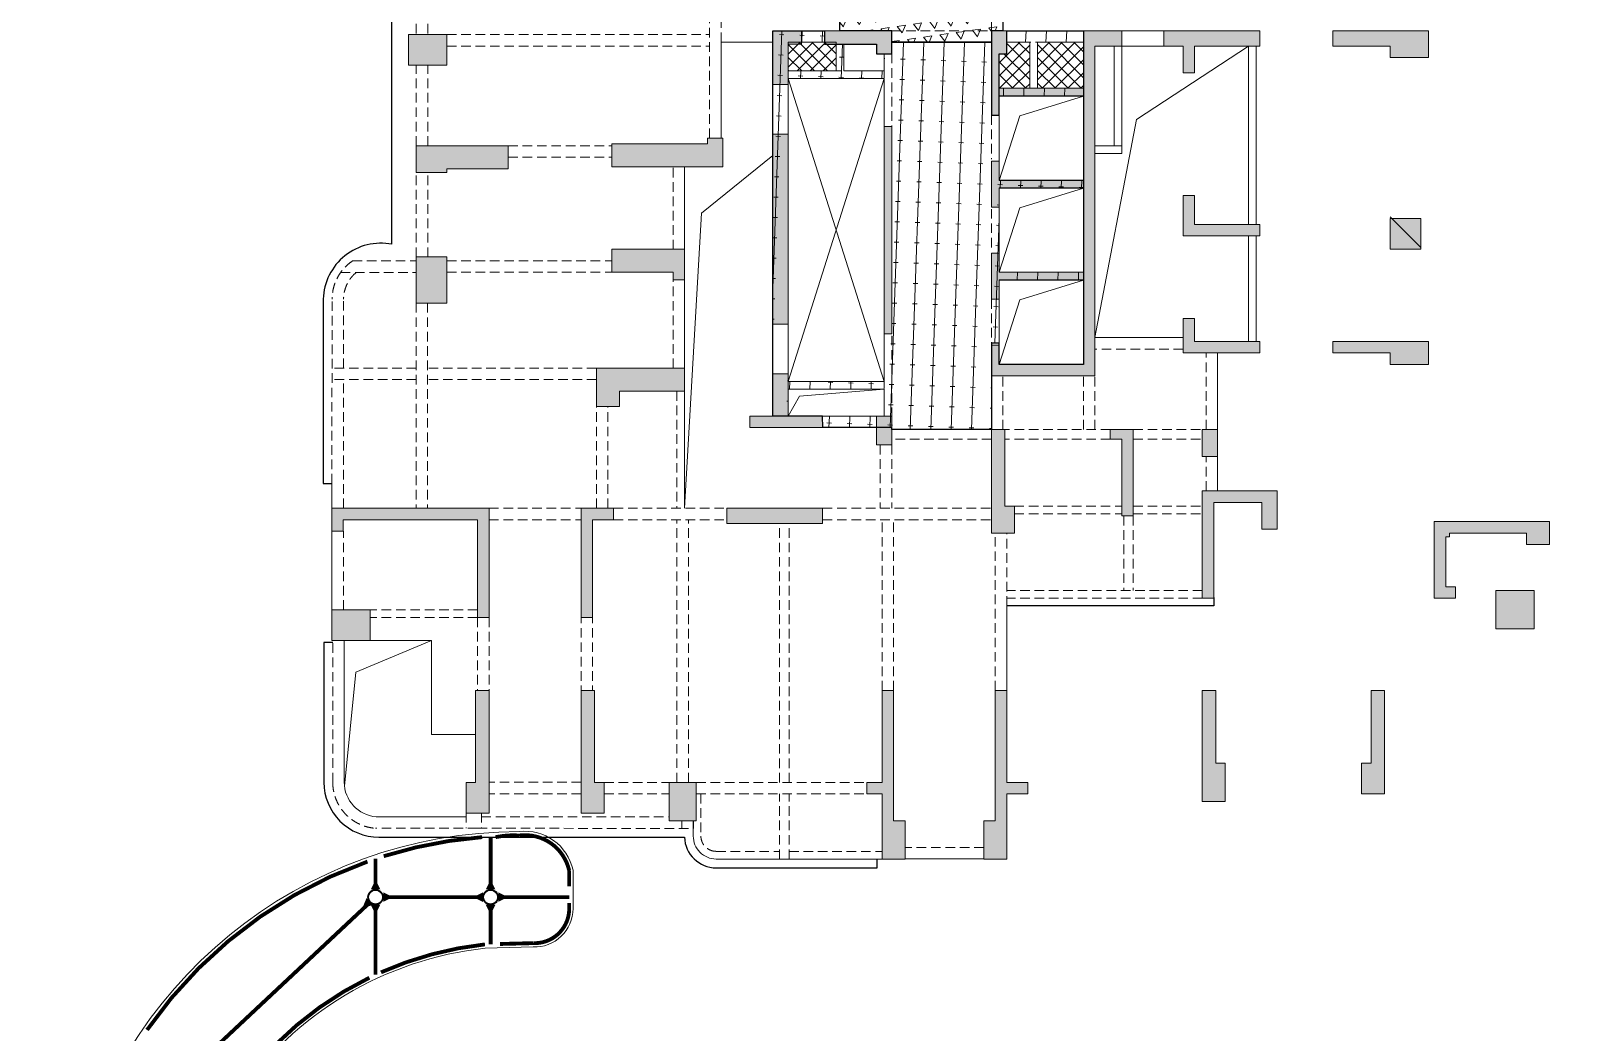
# Model space of a CAD drawing. Header units: millimetres. Extents: x 1089227 to 13101469, y 618865 to 10240562.
# Drawn here: x 7341610 to 7381652, y 4881294 to 4907411 of the extents above; entities that cross this region are included whole.
import ezdxf

# ---------------------------------------------------------------- set-up
doc = ezdxf.new("R2010")
doc.units = ezdxf.units.MM
doc.header["$LTSCALE"] = 1000
doc.linetypes.add('HIDDEN', pattern=[0.375, 0.25, -0.125])
doc.layers.get('0').update_dxf_attribs({"linetype": 'CONTINUOUS'})
doc.layers.add('0914调整', color=1, linetype='CONTINUOUS', plot=False)
for name, color, linetype in [('C-H', 8, 'CONTINUOUS'), ('STPM_RBEAM_SIG', 2, 'CONTINUOUS'), ('STPM_RBEAM_THICK', 3, 'CONTINUOUS'), ('降板范围', 7, 'CONTINUOUS')]:
    doc.layers.add(name, color=color, linetype=linetype)
for name, color, linetype, lineweight in [('S-BEAM-DASH', 4, 'HIDDEN', 0), ('S-BEAM-SE-DASH', 3, 'HIDDEN', 0), ('S-COLU-GZ', 240, 'CONTINUOUS', 0), ('S-HOLE', 11, 'CONTINUOUS', 0), ('S-SLAB', 160, 'CONTINUOUS', 0), ('S-SLAB-HATCH', 73, 'CONTINUOUS', 0), ('S-WALL', 31, 'CONTINUOUS', 0)]:
    doc.layers.add(name, color=color, linetype=linetype, lineweight=lineweight)
pattern_1 = [(45, (-3879379.730684019, -271259.2309211968), (-168.3798022700466, 168.3798022700466), []), (135, (-3879379.730684019, -271259.2309211968), (-168.3798022700466, -168.3798022700466), [])]

# ---------------------------------------------------------------- blocks, each defined once
blk = doc.blocks.new('QZ-TL-0808')
at = {"layer": 'C-H'}
for points in [[(-51058.25324674882, -16621.76206536591), (-50058.25324674882, -16621.76206536591), (-50058.25324674882, -17421.74644036591), (-51058.25324674882, -17421.74644036591)], [(-41558.25324674882, -17921.76206536591), (-41558.25324674882, -16521.76206536591), (-40808.25324674882, -16521.76206536591), (-40808.25324674882, -16871.76206536591), (-41158.25324674882, -16871.76206536591), (-41158.25324674882, -17921.76206536591)], [(-40208.25324674882, -16521.76206536591), (-38457.80012174882, -16521.76206536591), (-38457.80012174882, -17121.76206536591), (-38857.80012174882, -17121.76206536591), (-38857.80012174882, -16871.76206536591), (-40208.25324674882, -16871.76206536591)], [(-33158.25324674882, -16921.76206536591), (-32458.25324674882, -16921.76206536591), (-32458.25324674882, -16521.76206536591), (-33458.25324674882, -16521.76206536591), (-33458.25324674882, -18023.76206536591), (-35658.25324674882, -18023.76206536591), (-35658.25324674882, -17121.76206536591), (-35458.25324674882, -17121.76206536591), (-35458.25324674882, -16521.76206536591), (-35858.25324674882, -16521.76206536591), (-35858.25324674882, -18722.23862786591), (-35658.25324674882, -18722.23862786591), (-35658.25324674882, -18223.76206536591), (-33458.25324674882, -18223.76206536591), (-33458.25324674882, -20421.76206536591), (-35658.25324674882, -20421.76206536591), (-35658.25324674882, -19921.41050286591), (-35858.25324674882, -19921.76206536591), (-35858.25324674882, -21120.76206536591), (-35658.25324674882, -21120.76206536591), (-35658.25324674882, -20621.76206536591), (-33458.25324674882, -20621.76206536591), (-33458.25324674882, -22821.76206536591), (-35658.25324674882, -22821.76206536591), (-35658.25324674882, -22321.57456536591), (-35858.25324674882, -22321.57456536591), (-35858.25324674882, -23522.23862786591), (-35658.25324674882, -23520.76206536591), (-35658.25324674882, -23021.76206536591), (-33458.25324674882, -23021.76206536591), (-33458.25324674882, -25221.76206536591), (-35658.25324674882, -25221.76206536591), (-35658.25324674882, -24721.76206536591), (-35858.25324674882, -24721.76206536591), (-35858.25324674882, -25521.76206536591), (-33158.25324674882, -25521.76206536591)], [(-30858.25324674882, -17621.76206536591), (-30858.25324674882, -16921.76206536591), (-31358.25324674882, -16921.76206536591), (-31358.25324674882, -16521.76206536591), (-28858.05012174882, -16521.76206536591), (-28858.05012174882, -16921.76206536591), (-30558.25324674882, -16921.76206536591), (-30558.25324674882, -17621.76206536591)], [(-26958.25324674882, -16521.76206536591), (-24458.05012174882, -16521.76206536591), (-24458.05012174882, -17221.76206536591), (-25458.05012174882, -17221.76206536591), (-25458.05012174882, -16921.76206536591), (-26958.25324674882, -16921.76206536591)], [(-38657.80012174882, -19022.0420653671), (-38457.80012174882, -19022.0420653671), (-38457.80012174882, -24421.97200028505), (-38657.80012174882, -24421.97200028505)], [(-50858.25324674882, -20221.74644036591), (-50858.25324674882, -19521.74644036591), (-48458.25324674882, -19521.74644036591), (-48458.25324674882, -20121.74644036591), (-50058.25324674882, -20121.74644036591), (-50058.25324674882, -20221.74644036591)], [(-42858.25324674882, -19321.74644036591), (-43258.25324674882, -19321.74644036591), (-43258.25324674882, -19471.74644036591), (-45758.44074674882, -19471.74644036591), (-45758.25296354573, -20072.65269027837), (-42858.25324674882, -20071.74644036591)], [(-41558.25324674882, -19221.76206536591), (-41158.25324674882, -19221.76206536591), (-41158.25324674882, -24171.74644036591), (-41558.25324674882, -24171.74644036591)], [(-30858.25324674882, -21872.41831536591), (-30858.25324674882, -20822.41831536591), (-30558.25324674882, -20822.41831536591), (-30558.25324674882, -21572.41831536591), (-28858.05012174882, -21572.41831536591), (-28858.05012174882, -21872.41831536591)], [(-25458.05012174882, -21421.41831536591), (-24658.05012174882, -21421.41831536591), (-24658.05012174882, -22221.41831536591), (-25458.05012174882, -22221.41831536591)], [(-50858.25324674882, -22421.74644036591), (-50058.25324674882, -22421.74644036591), (-50058.25324674882, -23621.74644036591), (-50858.25324674882, -23621.74644036591)], [(-45758.25324674882, -22221.76206536591), (-43858.25324674882, -22221.76206536684), (-43858.25324674882, -23021.76206536591), (-44158.25324674882, -23021.76206536591), (-44158.25324674882, -22821.76206536591), (-45758.25324674882, -22821.76206536777)], [(-30858.25324674882, -24921.76206536591), (-30858.25324674882, -24021.76206536591), (-30558.25324674882, -24021.76206536591), (-30558.25324674882, -24621.76206536591), (-28858.05012174882, -24621.76206536591), (-28858.05012174882, -24921.76206536591)], [(-26958.05012174882, -24621.76206536591), (-24458.05012174882, -24621.76206536591), (-24458.05012174882, -25221.76206536591), (-25458.05012174882, -25221.76206536591), (-25458.05012174882, -24921.76206536591), (-26958.05012174882, -24921.76206536591)], [(-46158.25324674882, -26321.74644036591), (-46158.25324674882, -25321.74644036591), (-43858.25324674882, -25321.74644036591), (-43858.25324674882, -25921.74644036591), (-45558.25324674882, -25921.74644036591), (-45558.25324674882, -26321.74644036591)], [(-42158.25324674882, -26871.76206536591), (-42158.25324674882, -26571.76206536591), (-41558.25324674882, -26571.76206536591), (-41558.25324674882, -25471.74644036591), (-41154.75324674882, -25471.74644036591), (-41158.25324674882, -26571.76206536591), (-40258.25324674882, -26571.76206536591), (-40258.25324674882, -26871.76206536591)], [(-38857.80012174882, -26571.76206536591), (-38457.80012174882, -26571.76206536591), (-38457.80012174882, -27321.76206536591), (-38857.80012174882, -27321.76206536591)], [(-35508.25324674882, -26921.84800286591), (-35858.25324674882, -26921.84800286591), (-35858.25324674882, -29621.74644036591), (-35258.25324674882, -29621.74644036591), (-35258.25324674882, -28921.74644036591), (-35508.25324674882, -28921.74644036591)], [(-32758.25324674882, -27171.88706536591), (-32758.25324674882, -26921.88706536591), (-32158.25324674882, -26921.88706536591), (-32158.25324674882, -29171.74644036591), (-32458.25324674882, -29171.74644036591), (-32458.25324674882, -27171.88706536591)], [(-30358.25324674882, -26921.88706536591), (-29958.25324674882, -26921.88706536591), (-29958.25324674882, -27621.88706536591), (-30358.25324674882, -27621.88706536591)], [(-30358.25324674882, -28521.74644036591), (-28408.22199674882, -28521.74644036591), (-28408.22199674882, -29521.74644036591), (-28808.22199674882, -29521.74644036591), (-28808.22199674882, -28821.74644036591), (-30058.25324674882, -28821.74644036591), (-30058.25324674882, -31321.74644036591), (-30358.25324674882, -31321.74644036591)], [(-53058.25324674882, -29571.74644036591), (-53058.25324674882, -28971.74644036591), (-48958.25324674882, -28971.74644036591), (-48958.25324674882, -31821.74644036591), (-49258.25324674882, -31821.74644036591), (-49258.25324674882, -29271.74644036591), (-52758.25324674882, -29271.74644036591), (-52758.25324674882, -29571.74644036591)], [(-46558.25324674882, -31821.74644036591), (-46558.25324674882, -28971.74644036591), (-45708.25324674882, -28971.74644036591), (-45708.25324674882, -29271.74644036591), (-46258.25324674882, -29271.74644036591), (-46258.25324674882, -31821.74644036591)], [(-42758.25324674882, -28971.74644036591), (-40258.25324674882, -28971.74644036591), (-40258.25324674882, -29371.74644036591), (-42758.25324674882, -29371.74644036591)], [(-23758.25324674882, -31021.74644036591), (-23758.25324674882, -31321.74644036591), (-24308.26809037477, -31321.74644036591), (-24308.26809037477, -29321.74644036591), (-21308.25324674882, -29321.74644036591), (-21308.25324674882, -29921.74644036591), (-21908.25324674882, -29921.74644036591), (-21908.25324674882, -29621.76529828738), (-23908.26887174882, -29621.76529828738), (-23908.26887174882, -29721.74644036591), (-24008.25402812287, -29721.74644036591), (-24008.25324674882, -31021.74644036591)], [(-22708.25324674882, -31121.74644036591), (-21708.25324674882, -31121.74644036591), (-21708.25324674882, -32121.74644036591), (-22708.25324674882, -32121.74644036591)], [(-53058.25324674882, -31621.74644036591), (-52058.25324674882, -31621.74644036591), (-52058.25324674882, -32421.74644036591), (-53058.25324674882, -32421.74644036591)], [(-49558.25324674882, -36921.74644036591), (-49558.25324674882, -36121.74644036591), (-49308.25324674882, -36121.74644036591), (-49308.25324674882, -33721.74644036591), (-48958.25324674882, -33721.74644036591), (-48958.25324674882, -36921.74644036591)], [(-46558.25324674882, -36921.74644036591), (-46558.25324674882, -33721.74644036591), (-46208.25324674882, -33721.74644036591), (-46208.25324674882, -36121.74644036591), (-45958.25324674882, -36121.74644036591), (-45958.25324674882, -36921.74644036591)], [(-38707.80012174882, -38121.74644036591), (-38107.80012174882, -38121.74644036591), (-38107.80012174882, -37121.74644036591), (-38407.80012174882, -37121.74644036591), (-38407.80012174882, -33723.76206536591), (-38707.80012174882, -33723.76206536591), (-38707.80012174882, -36121.74644036591), (-39108.25324674882, -36121.74644036591), (-39108.25324674882, -36421.74644036591), (-38707.80012174882, -36421.74644036591)], [(-35758.25324674882, -33721.74644036591), (-35458.25324674882, -33723.76206536591), (-35458.25324674882, -36121.74644036591), (-34908.25324674882, -36121.74644036591), (-34908.25324674882, -36421.74644036591), (-35458.25324674882, -36421.74644036591), (-35458.25324674882, -38121.74644036591), (-36058.26887174882, -38121.74644036591), (-36058.26887174882, -37121.74644036591), (-35758.26887174882, -37121.74644036591)], [(-30358.25324674882, -33721.74644036591), (-30008.25324674882, -33721.74644036591), (-30008.25324674882, -35621.74644036591), (-29758.25324674882, -35621.74644036591), (-29758.25324674882, -36621.74644036591), (-30358.25324674882, -36623.09019036591)], [(-26208.25324674882, -36421.74644036591), (-26208.25324674882, -35621.74644036591), (-25958.25324674882, -35621.74644036591), (-25958.25324674882, -33721.74644036591), (-25608.25324674882, -33721.74644036591), (-25608.25324674882, -36421.74644036591)], [(-44258.25324674882, -36121.74644036591), (-43558.25324674882, -36121.74644036591), (-43558.25324674882, -37121.74644036591), (-44258.25324674882, -37121.74644036591)]]:
    blk.add_hatch(color=256, dxfattribs=at).paths.add_polyline_path(points)
at = {"layer": 'S-WALL'}
for points in [[(-51058.25324674882, -16621.76206536591), (-50058.25324674882, -16621.76206536591), (-50058.25324674882, -17421.74644036591), (-51058.25324674882, -17421.74644036591)], [(-38657.80012174882, -19022.0420653671), (-38457.80012174882, -19022.0420653671), (-38457.80012174882, -24421.97200028505), (-38657.80012174882, -24421.97200028505)], [(-41558.25324674882, -19221.76206536591), (-41158.25324674882, -19221.76206536591), (-41158.25324674882, -24171.74644036591), (-41558.25324674882, -24171.74644036591)], [(-25458.05012174882, -21421.41831536591), (-24658.05012174882, -21421.41831536591), (-24658.05012174882, -22221.41831536591), (-25458.05012174882, -22221.41831536591)], [(-50858.25324674882, -22421.74644036591), (-50058.25324674882, -22421.74644036591), (-50058.25324674882, -23621.74644036591), (-50858.25324674882, -23621.74644036591)], [(-38857.80012174882, -26571.76206536591), (-38457.80012174882, -26571.76206536591), (-38457.80012174882, -27321.76206536591), (-38857.80012174882, -27321.76206536591)], [(-30358.25324674882, -26921.88706536591), (-29958.25324674882, -26921.88706536591), (-29958.25324674882, -27621.88706536591), (-30358.25324674882, -27621.88706536591)], [(-42758.25324674882, -28971.74644036591), (-40258.25324674882, -28971.74644036591), (-40258.25324674882, -29371.74644036591), (-42758.25324674882, -29371.74644036591)], [(-22708.25324674882, -31121.74644036591), (-21708.25324674882, -31121.74644036591), (-21708.25324674882, -32121.74644036591), (-22708.25324674882, -32121.74644036591)], [(-53058.25324674882, -31621.74644036591), (-52058.25324674882, -31621.74644036591), (-52058.25324674882, -32421.74644036591), (-53058.25324674882, -32421.74644036591)], [(-44258.25324674882, -36121.74644036591), (-43558.25324674882, -36121.74644036591), (-43558.25324674882, -37121.74644036591), (-44258.25324674882, -37121.74644036591)]]:
    blk.add_lwpolyline(points, close=True, dxfattribs=at)
for points in [[(-41558.25324674882, -17921.76206536591), (-41558.25324674882, -16521.76206536591), (-40808.25324674882, -16521.76206536591), (-40808.25324674882, -16871.76206536591), (-41158.25324674882, -16871.76206536591), (-41158.25324674882, -17921.76206536591), (-41558.25324674882, -17921.76206536591)], [(-40208.25324674882, -16521.76206536591), (-38457.80012174882, -16521.76206536591), (-38457.80012174882, -17121.76206536591), (-38857.80012174882, -17121.76206536591), (-38857.80012174882, -16871.76206536591), (-40208.25324674882, -16871.76206536591), (-40208.25324674882, -16521.76206536591)], [(-35858.25324674882, -21121.76206536591), (-35858.25324674882, -19921.76206536591), (-35658.25324674882, -19921.41050286591), (-35658.25324674882, -20421.76206536591), (-33458.25324674882, -20421.76206536591), (-33458.25324674882, -18223.76206536591), (-35658.25324674882, -18223.76206536591), (-35658.25324674882, -18722.23862786591), (-35858.25324674882, -18722.23862786591), (-35858.25324674882, -16521.76206536591), (-35458.25324674882, -16521.76206536591), (-35458.25324674882, -17121.76206536591), (-35658.25324674882, -17121.76206536591), (-35658.25324674882, -18023.76206536591), (-33458.25324674882, -18023.76206536591), (-33458.25324674882, -16521.76206536591), (-32458.25324674882, -16521.76206536591), (-32458.25324674882, -16921.76206536591), (-33158.25324674882, -16921.76206536591), (-33158.25324674882, -25521.76206536591), (-35858.25324674882, -25521.76206536591), (-35858.25324674882, -24721.76206536591), (-35658.25324674882, -24721.76206536591), (-35658.25324674882, -25221.76206536591), (-33458.25324674882, -25221.76206536591), (-33458.25324674882, -23021.76206536591), (-35658.25324674882, -23021.76206536591), (-35658.25324674882, -23520.76206536591), (-35858.25324674882, -23522.23862786591), (-35858.25324674882, -22321.57456536591), (-35658.25324674882, -22321.57456536591), (-35658.25324674882, -22821.76206536591), (-33458.25324674882, -22821.76206536591), (-33458.25324674882, -20621.76206536591), (-35658.25324674882, -20621.76206536591), (-35658.25324674882, -21120.76206536591), (-35858.25324674882, -21120.76206536591)], [(-30858.25324674882, -17621.76206536591), (-30858.25324674882, -16921.76206536591), (-31358.25324674882, -16921.76206536591), (-31358.25324674882, -16521.76206536591), (-28858.05012174882, -16521.76206536591), (-28858.05012174882, -16921.76206536591), (-30558.25324674882, -16921.76206536591), (-30558.25324674882, -17621.76206536591), (-30858.25324674882, -17621.76206536591)], [(-26958.25324674882, -16521.76206536591), (-24458.05012174882, -16521.76206536591), (-24458.05012174882, -17221.76206536591), (-25458.05012174882, -17221.76206536591), (-25458.05012174882, -16921.76206536591), (-26958.25324674882, -16921.76206536591), (-26958.25324674882, -16521.76206536591)], [(-50858.25324674882, -20221.74644036591), (-50858.25324674882, -19521.74644036591), (-48458.25324674882, -19521.74644036591), (-48458.25324674882, -20121.74644036591), (-50058.25324674882, -20121.74644036591), (-50058.25324674882, -20221.74644036591), (-50858.25324674882, -20221.74644036591)], [(-45758.25324674882, -20071.74644036591), (-45758.44074674882, -19471.74644036591), (-43258.25324674882, -19471.74644036591), (-43258.25324674882, -19321.74644036591), (-42858.25324674882, -19321.74644036591), (-42858.25324674882, -20071.74644036591), (-45758.25296354573, -20072.65269027837)], [(-30858.25324674882, -21872.41831536591), (-30858.25324674882, -20822.41831536591), (-30558.25324674882, -20822.41831536591), (-30558.25324674882, -21572.41831536591), (-28858.05012174882, -21572.41831536591), (-28858.05012174882, -21872.41831536591), (-30858.25324674882, -21872.41831536591)], [(-45758.25324674882, -22221.76206536591), (-43858.25324674882, -22221.76206536684), (-43858.25324674882, -23021.76206536591), (-44158.25324674882, -23021.76206536591), (-44158.25324674882, -22821.76206536591), (-45758.25324674882, -22821.76206536777), (-45758.25324674882, -22221.76206536591)], [(-30858.25324674882, -24921.76206536591), (-30858.25324674882, -24021.76206536591), (-30558.25324674882, -24021.76206536591), (-30558.25324674882, -24621.76206536591), (-28858.05012174882, -24621.76206536591), (-28858.05012174882, -24921.76206536591), (-30858.25324674882, -24921.76206536591)], [(-26958.05012174882, -24621.76206536591), (-24458.05012174882, -24621.76206536591), (-24458.05012174882, -25221.76206536591), (-25458.05012174882, -25221.76206536591), (-25458.05012174882, -24921.76206536591), (-26958.05012174882, -24921.76206536591), (-26958.05012174882, -24621.76206536591)], [(-46158.25324674882, -26321.74644036591), (-46158.25324674882, -25321.74644036591), (-43858.25324674882, -25321.74644036591), (-43858.25324674882, -25921.74644036591), (-45558.25324674882, -25921.74644036591), (-45558.25324674882, -26321.74644036591), (-46158.25324674882, -26321.74644036591)], [(-42158.25324674882, -26871.76206536591), (-42158.25324674882, -26571.76206536591), (-41558.25324674882, -26571.76206536591), (-41558.25324674882, -25471.74644036591), (-41154.75324674882, -25471.74644036591), (-41158.25324674882, -26571.76206536591), (-40258.25324674882, -26571.76206536591), (-40258.25324674882, -26871.76206536591), (-42158.25324674882, -26871.76206536591)], [(-35858.25324674882, -26921.84800286591), (-35508.25324674882, -26921.84800286591), (-35508.25324674882, -28921.74644036591), (-35258.25324674882, -28921.74644036591), (-35258.25324674882, -29621.74644036591), (-35858.25324674882, -29621.74644036591), (-35858.25324674882, -26921.88706536591)], [(-32758.25324674882, -27171.88706536591), (-32758.25324674882, -26921.88706536591), (-32158.25324674882, -26921.88706536591), (-32158.25324674882, -29171.74644036591), (-32458.25324674882, -29171.74644036591), (-32458.25324674882, -27171.88706536591), (-32758.25324674882, -27171.88706536591), (-32758.25324674882, -26921.88706536591)], [(-30358.25324674882, -28521.74644036591), (-28408.22199674882, -28521.74644036591), (-28408.22199674882, -29521.74644036591), (-28808.22199674882, -29521.74644036591), (-28808.22199674882, -28821.74644036591), (-30058.25324674882, -28821.74644036591), (-30058.25324674882, -31321.74644036591), (-30358.25324674882, -31321.74644036591), (-30358.25324674882, -28521.74644036591)], [(-53058.25324674882, -29571.74644036591), (-53058.25324674882, -28971.74644036591), (-48958.25324674882, -28971.74644036591), (-48958.25324674882, -31821.74644036591), (-49258.25324674882, -31821.74644036591), (-49258.25324674882, -29271.74644036591), (-52758.25324674882, -29271.74644036591), (-52758.25324674882, -29571.74644036591), (-53058.25324674882, -29571.74644036591)], [(-46558.25324674882, -31821.74644036591), (-46558.25324674882, -28971.74644036591), (-45708.25324674882, -28971.74644036591), (-45708.25324674882, -29271.74644036591), (-46258.25324674882, -29271.74644036591), (-46258.25324674882, -31821.74644036591), (-46558.25324674882, -31821.74644036591)], [(-23758.25324674882, -31021.74644036591), (-23758.25324674882, -31321.74644036591), (-24308.26809037477, -31321.74644036591), (-24308.26809037477, -29321.74644036591), (-21308.25324674882, -29321.74644036591), (-21308.25324674882, -29921.74644036591), (-21908.25324674882, -29921.74644036591), (-21908.25324674882, -29621.76529828738), (-23908.26887174882, -29621.76529828738), (-23908.26887174882, -29721.74644036591), (-24008.25402812287, -29721.74644036591), (-24008.25324674882, -31021.74644036591), (-23758.25324674882, -31021.74644036591)], [(-49558.25324674882, -36921.74644036591), (-49558.25324674882, -36121.74644036591), (-49308.25324674882, -36121.74644036591), (-49308.25324674882, -33721.74644036591), (-48958.25324674882, -33721.74644036591), (-48958.25324674882, -36921.74644036591), (-49558.25324674882, -36921.74644036591)], [(-46558.25324674882, -36921.74644036591), (-46558.25324674882, -33721.74644036591), (-46208.25324674882, -33721.74644036591), (-46208.25324674882, -36121.74644036591), (-45958.25324674882, -36121.74644036591), (-45958.25324674882, -36921.74644036591), (-46558.25324674882, -36921.74644036591)], [(-38707.80012174882, -38121.74644036591), (-38107.80012174882, -38121.74644036591), (-38107.80012174882, -37121.74644036591), (-38407.80012174882, -37121.74644036591), (-38407.80012174882, -33723.76206536591), (-38707.80012174882, -33723.76206536591), (-38707.80012174882, -36121.74644036591), (-39108.25324674882, -36121.74644036591), (-39108.25324674882, -36421.74644036591), (-38707.80012174882, -36421.74644036591), (-38707.80012174882, -38121.74644036591)], [(-35758.25324674882, -33721.74644036591), (-35458.25324674882, -33723.76206536591), (-35458.25324674882, -36121.74644036591), (-34908.25324674882, -36121.74644036591), (-34908.25324674882, -36421.74644036591), (-35458.25324674882, -36421.74644036591), (-35458.25324674882, -38121.74644036591), (-36058.26887174882, -38121.74644036591), (-36058.26887174882, -37121.74644036591), (-35758.26887174882, -37121.74644036591), (-35758.25324674882, -33721.74644036591)], [(-30358.25324674882, -33721.74644036591), (-30008.25324674882, -33721.74644036591), (-30008.25324674882, -35621.74644036591), (-29758.25324674882, -35621.74644036591), (-29758.25324674882, -36621.74644036591), (-30358.25324674882, -36623.09019036591), (-30358.25324674882, -33721.74644036591)], [(-26208.25324674882, -36421.74644036591), (-26208.25324674882, -35621.74644036591), (-25958.25324674882, -35621.74644036591), (-25958.25324674882, -33721.74644036591), (-25608.25324674882, -33721.74644036591), (-25608.25324674882, -36421.74644036591), (-26208.25324674882, -36421.74644036591), (-26208.25324674882, -35621.74644036591)]]:
    blk.add_lwpolyline(points, dxfattribs=at)
blk = doc.blocks.new('1F柱网-0808')
at = {"layer": 'S-COLU-GZ'}
blk.add_line((119422.0320714274, 127085.5105760237), (120222.3463136712, 126284.4316278482), dxfattribs=at)
blk.add_blockref('QZ-TL-0808', (144880.3964356007, 148456.8497164641))
blk = doc.blocks.new('2FJGBZ')
at = {"layer": 'S-SLAB-HATCH'}
h = blk.add_hatch(dxfattribs=at)
h.set_pattern_fill('TRIANG', color=256, scale=150, angle=8.000000382063126)
h.set_pattern_definition([(68.00000038206312, (-5457252.862163493, 1932872.457228946), (-263.887819875215, 337.7610742784883), [214.3124999999932, -214.3124999999932]), (128.0000003820631, (-5457252.862163493, 1932872.457228946), (-424.4535806723011, -59.65301862198404), [214.3125, -214.3125]), (8.000000382063126, (-5457384.806139691, 1933041.337961593), (160.5657607970861, 397.4140929004726), [214.3125, -214.3125])])
h.paths.add_polyline_path([(102272.11193885, 141735.1426095711), (102573.305621204, 141735.1426095711), (102573.3072950607, 142035.1426029066), (112423.3259474318, 142035.1426029066), (112422.143188851, 141735.5066067716), (112722.1432036459, 141735.297132222), (112722.1432036459, 136334.8781743562), (111222.143188851, 136335.0876510972), (111222.143188851, 136036.4567981092), (109322.161032673, 136036.466624232), (109322.1431888472, 131935.0860228855), (109022.1431976222, 131935.0875744121), (109022.143188851, 131635.0876510972), (106422.596313851, 131635.0876510972), (106422.596313851, 131935.0876510972), (105071.8029188393, 131935.0876510972), (105072.4187957775, 136036.4617111711), (102572.143188851, 136036.4617111711), (102572.11193885, 136336.6976579856), (102272.11193885, 136336.2570143575)])
h = blk.add_hatch(dxfattribs=at)
h.set_pattern_fill('橡胶', color=256, scale=150, angle=8.000000382063126)
h.set_pattern_definition([(88.00000038208462, (-21741.68592756614, -30030.15369624831), (-530.0070373555445, 18.50825004176363), []), (178.0000003820846, (-21131.11317264009, -29460.78538348339), (-18.50825004176363, -530.0070373555445), [120, -410.3301])])
h.paths.add_polyline_path([(109022.143188851, 121534.7987653054), (106422.5826397575, 121537.8615715923), (106422.596313851, 121585.2113289749), (104623.3259432912, 121585.1032760972), (104622.143188851, 121885.0876510972), (103322.143188851, 121885.0876510972), (103322.0811447194, 131935.2908534622), (104672.1419404838, 131935.084380012), (104672.143188851, 131585.0876510981), (106022.6107471809, 131585.0876510972), (106022.6107471809, 131335.0876510972), (106422.596313851, 131335.0876510972), (106422.596313851, 131635.1120529836), (109022.1295149364, 131635.1120529836), (109022.143188851, 129734.599858785), (109222.1295147557, 129734.6223184094), (109222.1576222945, 131335.0876510972), (109422.143188851, 131335.1120529836), (109422.143188851, 131934.6563792136), (111422.1857297663, 131934.6810329584), (111422.1857297663, 123234.6686954414), (109222.143188851, 123235.1543329442), (109220.9467643527, 123785.0876510972), (109020.9467643527, 123785.0876510972)])
h.paths.add_polyline_path([(103722.143188851, 121885.0876647076), (106223.7790684458, 121885.1032760972), (106223.7790684458, 122586.5433631409), (103722.143188851, 122586.543362963)], flags=16)
h.paths.add_polyline_path([(106223.7790465662, 122786.5433615958), (103722.143188851, 122786.543362963), (103722.1431888649, 130685.5066068955), (106223.7790684979, 130685.5066068955)], flags=16)
h.paths.add_polyline_path([(104972.7414014451, 130885.5066068955), (103722.143188851, 130885.5066068955), (103721.544976606, 131635.5310069481), (104972.7414014451, 131635.5467475718)], flags=16)
h.paths.add_polyline_path([(105172.7420136798, 131585.0876510972), (106023.7790682912, 131585.0876510981), (106023.7790682912, 131335.5310069481), (106223.7790682912, 131335.5310069481), (106223.7790683229, 130885.5066068955), (105172.7414014451, 130885.5066068955)], flags=16)
h.paths.add_polyline_path([(110022.7413879596, 131635.3652557721), (109422.7416064814, 131635.5467475718), (109422.7416064814, 131335.5467475718), (109223.3259434048, 131335.5310069481), (109223.325943308, 130433.0876510972), (110022.7413987499, 130433.0876510972)], flags=16)
h.paths.add_polyline_path([(111423.3540507443, 130433.1033917228), (110222.7414030414, 130433.1033917228), (110222.7414030414, 131635.5312588075), (111423.3540508784, 131635.5312588075)])
h.paths.add_polyline_path([(109223.3259432912, 130231.531017811), (111423.3259432912, 130231.531017811), (111423.3259432912, 128033.531017811), (109223.3259432912, 128033.531017811)])
h.paths.add_polyline_path([(109223.3259432912, 127833.531017811), (111423.3259432912, 127833.531017811), (111423.3259432912, 125635.531017811), (109223.3259432912, 125635.531017811)])
h.paths.add_polyline_path([(109223.3259432912, 125433.531017811), (111423.3259432912, 125433.531017811), (111423.3259432912, 123235.531017811), (109223.3259432912, 123235.531017811)])
h = blk.add_hatch(dxfattribs=at)
h.set_pattern_fill('ANSI37', color=256, scale=150)
h.set_pattern_definition(pattern_1)
h.paths.add_polyline_path([(104972.7414014451, 130885.5066068955), (103722.143188851, 130885.5066068955), (103721.544976606, 131635.5310069481), (104972.7414014451, 131635.5467475718)])
h = blk.add_hatch(dxfattribs=at)
h.set_pattern_fill('ANSI37', color=256, scale=150)
h.set_pattern_definition(pattern_1)
h.paths.add_polyline_path([(110022.7413879596, 131635.3652557721), (109422.7416064814, 131635.5467475718), (109422.7416064814, 131335.5467475718), (109223.3259434048, 131335.5310069481), (109223.325943308, 130433.0876510972), (110022.7413987499, 130433.0876510972)])
h = blk.add_hatch(dxfattribs=at)
h.set_pattern_fill('ANSI37', color=256, scale=150)
h.set_pattern_definition([(45, (-3872880.315224267, -271259.2306693373), (-168.3798022700466, 168.3798022700466), []), (135, (-3872880.315224267, -271259.2306693373), (-168.3798022700466, -168.3798022700466), [])])
h.paths.add_polyline_path([(111423.3540507443, 130433.1033917228), (110222.7414030414, 130433.1033917228), (110222.7414030414, 131635.5312588075), (111423.3540508784, 131635.5312588075)])
h = blk.add_hatch(dxfattribs=at)
h.set_pattern_fill('ZIGZAG', color=256, scale=100)
h.set_pattern_definition([(0, (-6326317.142432513, 1683260.446538338), (317.5, 317.5), [317.5, -317.5]), (90, (-6325999.642432513, 1683260.446538338), (-317.5, 317.5), [317.5, -317.5])])
edge = h.paths.add_edge_path()
edge.add_line((145363.1252078488, 109893.3748085527), (135113.125184752, 109893.3748085545))
edge.add_line((135113.125184752, 109893.3748085545), (135113.125184752, 109993.3777073333))
edge.add_line((135113.125184752, 109993.3777073333), (134713.125184752, 109993.3777073333))
edge.add_line((134713.125184752, 109993.3777073333), (134713.125184752, 100093.7140142014))
edge.add_line((134713.125184752, 100093.7140142014), (116813.128351558, 100093.7140142014))
edge.add_line((116813.128351558, 100093.7140142014), (116813.5042634998, 91544.0505567072))
edge.add_line((116813.5042634998, 91544.0505567072), (116813.5042745434, 91543.79939038213))
edge.add_line((116813.5042745434, 91543.79939038213), (122563.8808914395, 91544.05222316831))
edge.add_arc((122554.4704302279, 92907.86834589764), 1363.848588882461, 270.3953400644964, 359.4242408584261)
edge.add_line((123918.2501588073, 92894.16340840049), (123937.2095122971, 93094.05220660847))
edge.add_line((123937.2095122971, 93094.05220660847), (124163.4985162588, 93093.71527236234))
edge.add_line((124163.4985162588, 93093.71527236234), (124163.4985162588, 93493.71527236234))
edge.add_line((124163.4985162588, 93493.71527236234), (124013.5076193605, 93493.71527236234))
edge.add_line((124013.5076193605, 93493.71527236234), (124013.5076194461, 93793.37480991054))
edge.add_line((124013.5076194461, 93793.37480991054), (128313.1251870748, 93793.37481017411))
edge.add_arc((128313.1251854729, 94993.37480972614), 1199.999999552034, 270.0000000764839, 360.0000000090268)
edge.add_line((129513.1251850249, 94993.3748099152), (129513.1251856256, 95192.42186202575))
edge.add_line((129513.1251856256, 95192.42186202575), (134913.1251847539, 95193.37480869796))
edge.add_line((134913.1251847539, 95193.37480869796), (134913.1251866464, 98493.37480994035))
edge.add_line((134913.1251866464, 98493.37480994035), (141813.1252120994, 98493.37480994035))
edge.add_arc((141813.1297613354, 99693.37025702838), 1199.995447096656, 269.9997827891552, 360.0002174783172)
edge.add_line((143013.1252084235, 99693.37481186632), (143013.1252105692, 99793.33677805495))
edge.add_line((143013.1252105692, 99793.33677805495), (143913.1226878734, 99793.37225819472))
edge.add_line((143913.1226878734, 99793.37225819472), (143913.125213135, 99893.37480945792))
edge.add_line((143913.125213135, 99893.37480945792), (144813.1252130186, 99893.37480945978))
edge.add_line((144813.1252130186, 99893.37480945978), (144813.1252130186, 100093.3748094598))
edge.add_line((144813.1252130186, 100093.3748094598), (143913.1353181517, 100093.3722582208))
edge.add_line((143913.1353181517, 100093.3722582208), (143913.1252120957, 102193.3742745407))
edge.add_line((143913.1252120957, 102193.3742745407), (147163.1252127159, 102193.3742762813))
edge.add_line((147163.1252127159, 102193.3742762813), (147163.1252127159, 99793.37480847538))
edge.add_line((147163.1252127159, 99793.37480847538), (152163.125156682, 99793.37480848003))
edge.add_line((152163.125156682, 99793.37480848003), (152163.1251881327, 100692.7107660174))
edge.add_line((152163.1251881327, 100692.7107660174), (155413.1251870841, 100692.7107646903))
edge.add_arc((155411.9916488212, 101993.8439091938), 1301.133638268742, 270.049915677135, 359.9774558675841)
edge.add_line((156713.1251863707, 101993.3319530161), (156738.0883708652, 102893.4515854754))
edge.add_line((156738.0883708652, 102893.4515854754), (156713.1251815958, 110293.3748087222))
edge.add_line((156713.1251815958, 110293.3748087222), (156113.1251852298, 110294.4425576478))
edge.add_arc((154906.9224803988, 110429.6356623601), 1213.75538750748, 353.6048884554947, 449.7034895401035)
edge.add_line((154913.2037381949, 111643.3747968143), (146963.1252912134, 111643.4889131691))
edge.add_arc((146968.1098112287, 110430.713217183), 1212.785939155953, 90.23548489027833, 186.5022418150386)
edge.add_line((145763.1252078488, 110293.3748036558), (145363.1252078488, 110293.3748036558))
edge.add_line((145363.1252078488, 110293.3748036558), (145363.1252078488, 109893.3748085527))
at = {"color": 2, "linetype": 'ByBlock'}
for centre, radius in [((92963.0122663118, 109343.311581891), 200), ((92963.0122663118, 109343.311581891), 184), ((95963.0122663118, 109343.311581891), 200), ((95963.0122663118, 109343.311581891), 184)]:
    blk.add_circle(centre, radius, dxfattribs=at)
at = {"layer": '0914调整'}
blk.add_line((101247.2833295893, 111335.1032760972), (101247.229526381, 111136.0252712928), dxfattribs=at)
at = {"layer": 'S-BEAM-DASH'}
for p, q in [((109022.143188851, 131935.0875743935), (109022.1643998949, 136036.4617111711)), ((94023.50902545545, 134736.4773361692), (94023.50902545545, 131836.4617111692)), ((94323.50902545545, 134736.4773361692), (94323.50902545545, 131836.4617111692)), ((101673.2563556461, 129136.4773361692), (101673.2563556461, 134635.1032760972)), ((101973.2563556461, 131636.4617111692), (101973.2563556461, 134635.1032760972)), ((94823.50902545545, 131835.5066067595), (101673.2563556461, 131835.5066067595)), ((106422.5963138491, 131935.0876504276), (109022.1431890298, 131935.0876504276)), ((94823.50902545545, 131535.5066067595), (101673.2563556461, 131535.5066067595)), ((103723.3259432912, 131635.5310069481), (104673.7790682912, 131635.5310069481)), ((109423.3259434355, 131635.5310069481), (111423.3259434542, 131635.5310067069)), ((94023.50902545545, 128936.4773361692), (94023.50902545545, 131035.1032760972)), ((94323.50902545545, 128936.4773361692), (94323.50902545545, 131035.1032760972)), ((106223.7790682912, 131335.5310069481), (106223.9621504545, 129436.1817111718)), ((106423.7790682912, 131335.5310069481), (106423.7790684588, 129434.8076510979)), ((103321.4637110718, 130535.0876538912), (103321.4637033902, 129435.0876538912)), ((103721.4637110718, 130535.0876510972), (103721.4637033902, 129435.0876510972)), ((109023.3204911267, 129734.5999910031), (109023.3259432912, 128585.884533436)), ((109223.5090254545, 129735.9851486711), (109223.3259432912, 128585.884533436)), ((96423.50902545545, 128936.4773361692), (99123.33688680083, 128937.321032376)), ((96423.6027754508, 128636.477350818), (99123.43063679617, 128637.3210470248)), ((94023.50902545545, 126036.4773361692), (94023.50902545545, 128235.1032760972)), ((94323.50902545545, 126036.4773361692), (94323.50902545545, 128235.1032760972)), ((100723.5090401042, 126236.3679611739), (100722.8372579431, 128386.0708762426)), ((109023.3259432912, 127286.048595936), (109023.3259432912, 126185.718517811)), ((109223.3259432912, 127286.048595936), (109223.3259432912, 126185.718517811)), ((92364.04403790738, 125933.2131117638), (94023.50902545545, 125933.2131117638)), ((94822.14318885189, 125936.4617111692), (99122.14318885189, 125936.4617111692)), ((92054.49115611706, 125633.2131117638), (94023.50902545545, 125633.2131117638)), ((94822.14318885189, 125636.4617111692), (99122.14318885189, 125636.4617111692)), ((100723.5090254555, 123136.4773361692), (100723.5090254555, 125435.0876510972)), ((91824.36788893584, 120127.1626189668), (91830.8136606263, 124935.5066064205)), ((92128.40199208353, 123136.4773361692), (92130.8136606263, 124935.5066064941)), ((109022.9599800725, 124935.9810951725), (109021.5452382807, 123785.4111790201)), ((109223.3259432912, 124935.0876511047), (109221.5449766042, 123785.0876510972)), ((94022.14318885189, 124835.1032760972), (94022.14318885189, 119486.4773361692)), ((94322.14318885189, 124835.1032760972), (94322.14318885189, 119486.4773361692)), ((103321.5449704947, 124085.1032788912), (103321.5449628131, 122985.1032788912)), ((103721.5449704947, 124085.1032760972), (103721.5449628131, 122985.1032760972)), ((106223.7790688053, 123983.2457055356), (106223.7790682912, 121885.50660682)), ((106423.7790688053, 123983.2457054863), (106423.7790682912, 121885.5066067716)), ((114023.5090254555, 123633.061890889), (111723.6219369853, 123633.061890889)), ((114622.1477584913, 121535.4007788915), (114622.1477584913, 123535.0874550939)), ((94022.14318885095, 123136.4773361692), (91828.40199208353, 123136.4773361692)), ((98723.50902545545, 123136.4773361692), (94322.14318885189, 123136.4773361692)), ((109022.143188851, 121534.7987653054), (109022.143188851, 122935.0876510972)), ((109322.143188851, 121534.7987653054), (109322.143188851, 122935.0876510972)), ((111422.143188851, 121534.7987653054), (111422.143188851, 122935.0876510972)), ((111722.143188851, 121534.7987653054), (111722.143188851, 122935.0876510972)), ((94022.14318885095, 122836.4773361702), (91827.99983044155, 122836.4773361702)), ((92123.50902545545, 119486.4773361692), (92127.99983044341, 122836.4773361711)), ((98723.50902545545, 122836.4773361692), (94322.14318885189, 122836.4773361702)), ((100823.5090256976, 122536.4675020846), (100823.6590156211, 119486.05799009)), ((98722.14318885095, 119485.1032746909), (98722.14318885095, 122135.1032760972)), ((99022.14318885095, 119485.1032746909), (99022.14318885095, 122135.1032760972)), ((106022.596313851, 121885.1032760972), (104622.143188851, 121885.1032760972)), ((106022.596313851, 121585.1032760972), (104622.143188851, 121585.1032760972)), ((109022.143188851, 121535.4009748949), (106422.596313851, 121535.4009748949)), ((112123.3303322718, 121535.4009748949), (109372.143188851, 121535.4009748949)), ((112723.3259410076, 121535.4009748949), (114523.3259388879, 121535.4009748949)), ((106123.779068416, 121135.5152436309), (106123.7315653581, 119485.5037524663)), ((109022.143188851, 121285.4009748949), (106422.596313851, 121285.4009748949)), ((106423.7790682912, 121135.5066067716), (106423.7315652333, 119485.495115607)), ((112123.3303322718, 121285.4009748949), (109372.143188851, 121285.4009748949)), ((112723.3259410076, 121285.4009748949), (114523.3259388879, 121285.4009748949)), ((114622.1424030503, 119935.5438853847), (114622.1424030503, 120835.4009748949)), ((95923.3259459436, 119485.5439116592), (98323.32594684511, 119485.5439125132)), ((99173.32594770007, 119485.5439052479), (102123.3259444125, 119485.5439116592)), ((104623.2784402333, 119485.1032760972), (109023.3259432912, 119485.3397822818)), ((109622.1431888519, 119535.1032760981), (112422.1431888519, 119535.1032760981)), ((109622.1431888519, 119335.1032760981), (112423.5090254545, 119335.1032760981)), ((112722.1431888519, 119335.1032760981), (114522.1431888519, 119335.1032760981)), ((112723.5090254545, 119535.1032760981), (114522.1431888519, 119535.1032760981)), ((95923.32594604976, 119185.5439116592), (98323.32594695129, 119185.5439125132)), ((99173.325948352, 119185.5439052479), (102123.3259450644, 119185.5439116592)), ((100823.325956177, 112335.5439023068), (100823.3259412926, 119185.5439088335)), ((101123.325956177, 112335.5439029587), (101123.3259412926, 119185.5439094855)), ((103497.7414012514, 112335.1028041057), (103497.7414012514, 119085.6071340377)), ((103747.7414012505, 112335.1027498692), (103747.7414012514, 119085.6071340377)), ((104623.2945654802, 119185.1032765312), (109023.3420685381, 119185.3397827148)), ((106172.596313851, 114733.0876510981), (106172.718561288, 119185.1865593493)), ((106472.5963137373, 114733.0794135835), (106472.7185611743, 119185.1783218347)), ((112473.3259410076, 119285.1032164553), (112473.3264062209, 117335.0815966306)), ((112723.3259410076, 119285.1032760972), (112723.3264062209, 117335.0842419956)), ((92123.32594329119, 116835.5439211056), (92123.32592698932, 118885.5439243661)), ((109122.143188851, 114733.0876510972), (109122.143188851, 118835.5439116592)), ((109422.143188851, 116936.6187362233), (109422.143188851, 118835.5439116592)), ((114522.1410725592, 117335.103276086), (109422.143188851, 117335.0493106507)), ((114522.1431888519, 117135.1032760972), (109422.143188851, 117135.0493106395)), ((95622.14318885189, 116635.1032760972), (92823.32594329119, 116635.5439187204)), ((95622.17467662506, 116835.103273619), (92823.35743106436, 116835.5439162422)), ((95623.50902545452, 116636.4773361711), (95623.32596688345, 114735.5437203646)), ((95922.14318885189, 116636.4773361711), (95923.32596688345, 114735.5437215725)), ((98323.32594684511, 116735.5439187195), (98323.32594684511, 114735.5437211702)), ((98623.32594684511, 116735.5439187195), (98623.32594684511, 114735.5437211702)), ((98324.87486205809, 112336.4773361692), (95923.50902545452, 112336.4773361692)), ((98923.50902545452, 112335.1032760972), (100624.8748620581, 112335.1032760972)), ((101322.1431888491, 112335.1032760972), (105772.1431965698, 112335.1023106799)), ((98324.87486205809, 112036.4773361692), (95923.50902545452, 112036.4773361692)), ((98923.50902545452, 112035.1032760972), (100624.8748620581, 112035.1032760972)), ((101322.1431237645, 112035.1032760972), (105772.1431314852, 112035.1023106799)), ((103497.7414012514, 110336.9472356625), (103497.7414012514, 112035.1028041057)), ((103747.7414012514, 110336.9472356625), (103747.7414012505, 112035.1027498692)), ((95323.50902545452, 111536.4773361711), (95323.50902550109, 111137.545148869)), ((95723.50902545452, 111536.4773362186), (95723.50902550109, 111137.5451489165)), ((95723.5090254657, 111437.5181336906), (100623.5090254545, 111436.1938501643)), ((100947.2833405454, 111335.1843546769), (100947.2295373371, 111136.1063498724)), ((95623.50902550109, 111137.5451489277), (101247.2833278542, 111136.025256752)), ((108823.4934004545, 110636.6425849851), (106772.7829532521, 110637.9183964627))]:
    blk.add_line(p, q, dxfattribs=at)
at = {"layer": 'S-BEAM-DASH', "linetype": 'Continuous'}
for p, q in [((109322.1431888472, 131935.0860228855), (109322.1643998986, 136036.4617111711)), ((112422.143188851, 131935.0876510972), (113522.143188851, 131935.5310107619)), ((101973.2563556461, 129136.4773361692), (101973.2563556461, 131636.4617111692)), ((103323.5090254555, 131636.4617111692), (101974.6830003643, 131636.4617111692)), ((106422.5963138491, 131635.0876504276), (109022.1431890298, 131635.0876504276)), ((112222.1431888519, 131536.4617045298), (112222.1432751957, 128935.5066279126)), ((112422.1431888519, 131536.4617111692), (112422.1432818361, 128735.5066279126)), ((112423.6299417159, 131536.0184002426), (113523.6299417159, 131536.4617599072)), ((115722.3326397585, 131535.0876510972), (115722.3326397585, 126885.8054611692)), ((115922.3326397585, 131535.0876510972), (115922.3326397585, 126885.8054611692)), ((112422.1432818361, 128935.5066279126), (111722.1431888519, 128935.5066279126)), ((112422.1432818361, 128735.5066279126), (111722.1431888519, 128735.5066279126)), ((101023.5090254555, 126236.4617111692), (101022.8372432943, 128386.1646262379)), ((115722.3326397585, 126585.8054611692), (115722.3326397585, 123836.4617111692)), ((115922.3326397585, 126585.8054611692), (115922.3326397585, 123836.4617111692)), ((101023.5090254555, 123136.4773361692), (101023.5090254555, 125435.0876510972)), ((114023.5090254555, 123933.061890889), (111723.6219369853, 123933.061890889)), ((114922.1477584913, 121535.4007788915), (114922.1477584913, 123535.0874550939)), ((101023.5090254555, 122536.4773361692), (101023.6590411402, 119485.5439092703)), ((114922.1424030503, 119935.5438853847), (114922.1424030503, 120835.4009748949)), ((91823.50902545545, 119486.4773361692), (91824.36788893584, 120127.1626189668)), ((91823.32594329119, 116835.5439187204), (91823.32592698932, 118885.5439219801)), ((109422.143188851, 114733.0876510972), (109422.143188851, 116936.6187362233)), ((92823.50902545545, 116036.4773361692), (94422.87759993691, 116036.4773361692)), ((94422.87759993691, 116036.4773361692), (94422.87759993691, 113586.2552625369)), ((94422.87759993691, 113586.2552625369), (95572.14318885189, 113586.2552625369)), ((108822.1275638519, 110337.9184545195), (106772.596313851, 110337.9184545195))]:
    blk.add_line(p, q, dxfattribs=at)
at = {"layer": 'S-BEAM-DASH'}
for points in [[(92364.04403790738, 125933.2131117638, 0.2504642344447555), (91830.8136606263, 124935.5066064205)], [(92462.30189046543, 125633.2131117638, 0.2254782102102207), (92130.8136606263, 124935.5066064941)], [(95623.50902550109, 111137.5451489044), (92963.12518471666, 111137.5451489044, -0.3917734567503234), (91847.28304423299, 112337.5451486045), (91847.28304335196, 116035.1032760972)], [(101447.2834809432, 112035.1032489482), (101447.2833261192, 110936.9472356634, 0.4142135623928715), (101847.283328495, 110536.9472356625), (103497.7414012514, 110536.9472356625)]]:
    blk.add_lwpolyline(points, format="xyb", dxfattribs=at)
at = {"layer": 'S-BEAM-DASH', "linetype": 'Continuous'}
for points in [[(95323.5090254657, 111437.5451489044), (92975.17437358946, 111437.5451489044, -0.3883524740830799), (92147.28304423299, 112337.9123837519), (92147.28304335196, 116035.1032761689)], [(101247.2833295893, 111335.1032760972), (101247.2833261192, 110936.9472374059, 0.4142135623930988), (101847.2833261583, 110336.9472356625), (106173.9621504555, 110336.9472356625)], [(83971.29820529837, 96624.09649993107), (84490.73708744999, 97282.51953485608, 0.1860864396549765), (84809.6271956088, 98313.47690711077, -0.06712124892979676), (85020.05497475807, 101494.3649089038, -0.3567487115909), (96709.00954234228, 111050.6257847399, -0.3881733823858325), (98113.45305893384, 110043.1382944565), (98113.45305893384, 109042.3834362831, -0.426200936172298), (97072.71102042496, 108043.2137378342), (95822.79134323634, 108011.1361165931, 0.4610985514977265), (88113.8627022598, 96712.55183599796), (92452.75745849404, 92352.62803789973, -0.4283157962061458), (92395.49917641189, 90181.86319935601), (91336.3737036679, 89221.48811733816), (83971.29820529837, 96624.09649993107)]]:
    blk.add_lwpolyline(points, format="xyb", dxfattribs=at)
at = {"layer": 'S-BEAM-DASH'}
blk.add_lwpolyline([(103747.7414012514, 110536.9472356625), (106173.9621504555, 110536.9472356625)], dxfattribs=at)
at = {"layer": 'S-BEAM-SE-DASH'}
for p, q in [((104972.7414014451, 130885.5066068955), (104972.7414014451, 131585.0876510972)), ((105172.7414014451, 130885.5066068955), (105172.7414014451, 131585.0876510972)), ((110022.7413987499, 130433.0876510972), (110022.7414034139, 131635.5467475718)), ((110222.7413987499, 130433.08765032145), (110222.7414034139, 131635.54674679603)), ((103722.143188851, 130885.5066068955), (106223.7790683229, 130885.5066070734)), ((103722.14318886519, 130685.5066068955), (106223.77906833708, 130685.5066070734)), ((103722.14318883681, 122786.543362963), (106223.77904656601, 122786.5433631409)), ((103722.143188851, 122586.543362963), (106223.7790465802, 122586.5433631409))]:
    blk.add_line(p, q, dxfattribs=at)
at = {"layer": 'S-HOLE'}
for points in [[(105172.7420136798, 131585.0876510972), (106023.7790682912, 131585.0876510981), (106023.7790682912, 131335.5310069481), (106223.7790682912, 131335.5310069481), (106223.7790683229, 130885.5066068955), (105172.7414014451, 130885.5066068955)], [(106223.7790465662, 122786.5433615958), (103722.143188851, 122786.543362963), (103722.1431888649, 130685.5066068955), (106223.7790684979, 130685.5066068955)], [(109223.3259432912, 130231.531017811), (111423.3259432912, 130231.531017811), (111423.3259432912, 128033.531017811), (109223.3259432912, 128033.531017811)], [(109223.3259432912, 127833.531017811), (111423.3259432912, 127833.531017811), (111423.3259432912, 125635.531017811), (109223.3259432912, 125635.531017811)], [(109223.3259432912, 125433.531017811), (111423.3259432912, 125433.531017811), (111423.3259432912, 123235.531017811), (109223.3259432912, 123235.531017811)], [(103722.143188851, 121885.0876647076), (106223.7790684458, 121885.1032760972), (106223.7790684458, 122586.5433631409), (103722.143188851, 122586.543362963)]]:
    blk.add_lwpolyline(points, close=True, dxfattribs=at)
for points in [[(111723.6219369853, 123933.061890889), (112804.6702543451, 129620.8441336453), (115722.3326397585, 131535.0876510972)], [(106223.7790684979, 130685.508374108), (103722.143188851, 122786.543362963)], [(106223.7790465662, 122786.5433631409), (103722.1431888649, 130685.5066068955)], [(111423.3259432912, 130231.531017811), (109766.3313152324, 129712.0586881833), (109223.3259432912, 128033.531017811)], [(101023.6590153789, 119486.0678241747), (101463.1251847167, 127177.5055360803), (103322.1012071464, 128685.483643977)], [(111423.3259432912, 127833.531017811), (109766.3313152324, 127314.0586881833), (109223.3259432912, 125635.531017811)], [(111423.3259432912, 125433.531017811), (109766.3313152324, 124914.0586881833), (109223.3259432912, 123235.531017811)], [(106223.7790465802, 122586.5433631409), (104020.0142767783, 122410.2162043164), (103722.143188851, 121885.0876647076)], [(92153.3600224005, 112235.5066067614), (92450.18932341784, 115207.4842419121), (94422.87759993691, 116035.103276086)]]:
    blk.add_lwpolyline(points, dxfattribs=at)
at = {"layer": 'S-SLAB'}
for points in [[(104972.7414014451, 130885.5066068955), (103722.143188851, 130885.5066068955), (103721.544976606, 131635.5310069481), (104972.7414014451, 131635.5467475718)], [(110022.7413879596, 131635.3652557721), (109422.7416064814, 131635.5467475718), (109422.7416064814, 131335.5467475718), (109223.3259434048, 131335.5310069481), (109223.325943308, 130433.0876510972), (110022.7413987499, 130433.0876510972)], [(111423.3540507443, 130433.1033917228), (110222.7414030414, 130433.1033917228), (110222.7414030414, 131635.5312588075), (111423.3540508784, 131635.5312588075)]]:
    blk.add_lwpolyline(points, close=True, dxfattribs=at)
at = {"layer": 'STPM_RBEAM_SIG'}
for points in [[(92963.01226628758, 109543.311581891, 250, 0, 0), (92963.01226628758, 109793.311581891, 250, 0, 0)], [(95963.01226628758, 109543.311581891, 250, 0, 0), (95963.01226628758, 109793.311581891, 250, 0, 0)], [(92811.40695713926, 109228.7079156628, 250, 0, 0), (92622.82034026925, 109064.5887883883, 250, 0, 0)], [(93163.0122663118, 109343.311581891, 250, 0, 0), (93413.0122663118, 109343.311581891, 250, 0, 0)], [(95763.01226633321, 109343.3115818668, 250, 0, 0), (95513.01226633321, 109343.311581837, 250, 0, 0)], [(96163.0122663118, 109343.311581891, 250, 0, 0), (96413.0122663118, 109343.311581891, 250, 0, 0)], [(92963.01226628758, 109143.311581891, 250, 0, 0), (92963.01226628758, 108893.311581891, 250, 0, 0)], [(95963.01226628758, 109143.311581891, 250, 0, 0), (95963.01226628758, 108893.311581891, 250, 0, 0)]]:
    blk.add_lwpolyline(points, format="xyseb", dxfattribs=at)
at = {"layer": 'STPM_RBEAM_THICK', "const_width": 100}
for points in [[(93176.35799732804, 110410.9986947067, -0.05680747478767956), (95742.76896411926, 110907.5451489184, -0.05164823908784118)], [(96092.59070365969, 110907.5451489594, -0.06792544221935952), (96715.03769914992, 110950.624248472, -0.3870984638346328), (98013.45305893384, 110032.4873491088), (98013.45305893384, 109627.9568927521)], [(87004.63860971667, 105879.8587633399, -0.1567823961000811), (92752.96312685683, 110269.6250117114, -0.1616024787148401)], [(98013.45305893384, 109192.8475090871), (98013.45305893384, 109042.3834362831, -0.4272629923459883), (97073.55373890791, 108143.2682911195), (96205.8320329506, 108120.9993015723)], [(95816.12093700655, 108110.9978549536), (95816.12093700655, 108110.9978549536, 0.07755544652038127), (93105.13331378438, 107382.3843151499)], [(92802.08810923528, 107241.2975825612, 0.1255243060906737), (89371.4879270168, 104329.2434243802)]]:
    blk.add_lwpolyline(points, format="xyb", dxfattribs=at)
for points in [[(95963.01226628758, 109543.311581891), (95963.01226612832, 110907.5451489445)], [(92963.12518469617, 109543.311581891), (92963.12518460304, 110341.7449990781)], [(93163.0122663118, 109343.311581891), (95763.0122663118, 109343.311581891)], [(96163.0122663118, 109343.311581891), (98013.45305893384, 109343.311581891)], [(88308.91970713995, 104980.0998076675), (92817.10482548364, 109206.5233561154)], [(92963.12518495694, 107318.1247960394), (92963.12518474273, 109143.311581891)], [(95963.01226645522, 108114.7676367369), (95963.01226633415, 109143.311581891)]]:
    blk.add_lwpolyline(points, dxfattribs=at)
at = {"layer": '降板范围'}
blk.add_line((93392.28550402261, 126365.5066067437), (93392.28550402261, 134735.1032760972), dxfattribs=at)
for points in [[(102272.11193885, 141735.1426095711), (102573.305621204, 141735.1426095711), (102573.3072950607, 142035.1426029066), (112423.3259474318, 142035.1426029066), (112422.143188851, 141735.5066067716), (112722.1432036459, 141735.297132222), (112722.1432036459, 136334.8781743562), (111222.143188851, 136335.0876510972), (111222.143188851, 136036.4567981092), (109322.161032673, 136036.466624232), (109322.1431888472, 131935.0860228855), (109022.1431976222, 131935.0875744121), (109022.143188851, 131635.0876510972), (106422.596313851, 131635.0876510972), (106422.596313851, 131935.0876510972), (105071.8029188393, 131935.0876510972), (105072.4187957775, 136036.4617111711), (102572.143188851, 136036.4617111711), (102572.11193885, 136336.6976579856), (102272.11193885, 136336.2570143575)], [(109022.143188851, 121534.7987653054), (106422.5826397575, 121537.8615715923), (106422.596313851, 121585.2113289749), (104623.3259432912, 121585.1032760972), (104622.143188851, 121885.0876510972), (103322.143188851, 121885.0876510972), (103322.0811447194, 131935.2908534622), (104672.1419404838, 131935.084380012), (104672.143188851, 131585.0876510981), (106022.6107471809, 131585.0876510972), (106022.6107471809, 131335.0876510972), (106422.596313851, 131335.0876510972), (106422.596313851, 131635.1120529836), (109022.1295149364, 131635.1120529836), (109022.143188851, 129734.599858785), (109222.1295147557, 129734.6223184094), (109222.1576222945, 131335.0876510972), (109422.143188851, 131335.1120529836), (109422.143188851, 131934.6563792136), (111422.1857297663, 131934.6810329584), (111422.1857297663, 123234.6686954414), (109222.143188851, 123235.1543329442), (109220.9467643527, 123785.0876510972), (109020.9467643527, 123785.0876510972)]]:
    blk.add_lwpolyline(points, close=True, dxfattribs=at)
for points in [[(93392.28550402261, 126365.5066067437, 0.4651466122981351), (91600.81366062537, 124935.5066063674), (91600.81366065983, 120127.1750055477), (91824.36790554225, 120127.1750059091)], [(91847.28304339852, 115985.1032773694), (91617.28304420691, 115985.1032773172), (91617.28304423299, 112337.5451485692, 0.4142135624896457), (93047.28304476198, 110907.5451486036), (101017.8042622926, 110907.5451495349, 0.4038735508714515), (101847.283326122, 110106.9472356634), (106047.141079451, 110106.9472359214), (106047.141079451, 110336.9472356625)]]:
    blk.add_lwpolyline(points, format="xyb", dxfattribs=at)
blk.add_lwpolyline([(114824.3692071112, 117151.7718222803), (114824.4207885498, 116937.9216063982), (109422.8834264791, 116936.6187362233)], dxfattribs=at)
blk.add_blockref('1F柱网-0808', (0, 0))

msp = doc.modelspace()

# ---------------------------------------------------------------- block references
msp.add_blockref('2FJGBZ', (7257638.868367866, 4775475.579116493))

doc.saveas('drawing.dxf')
